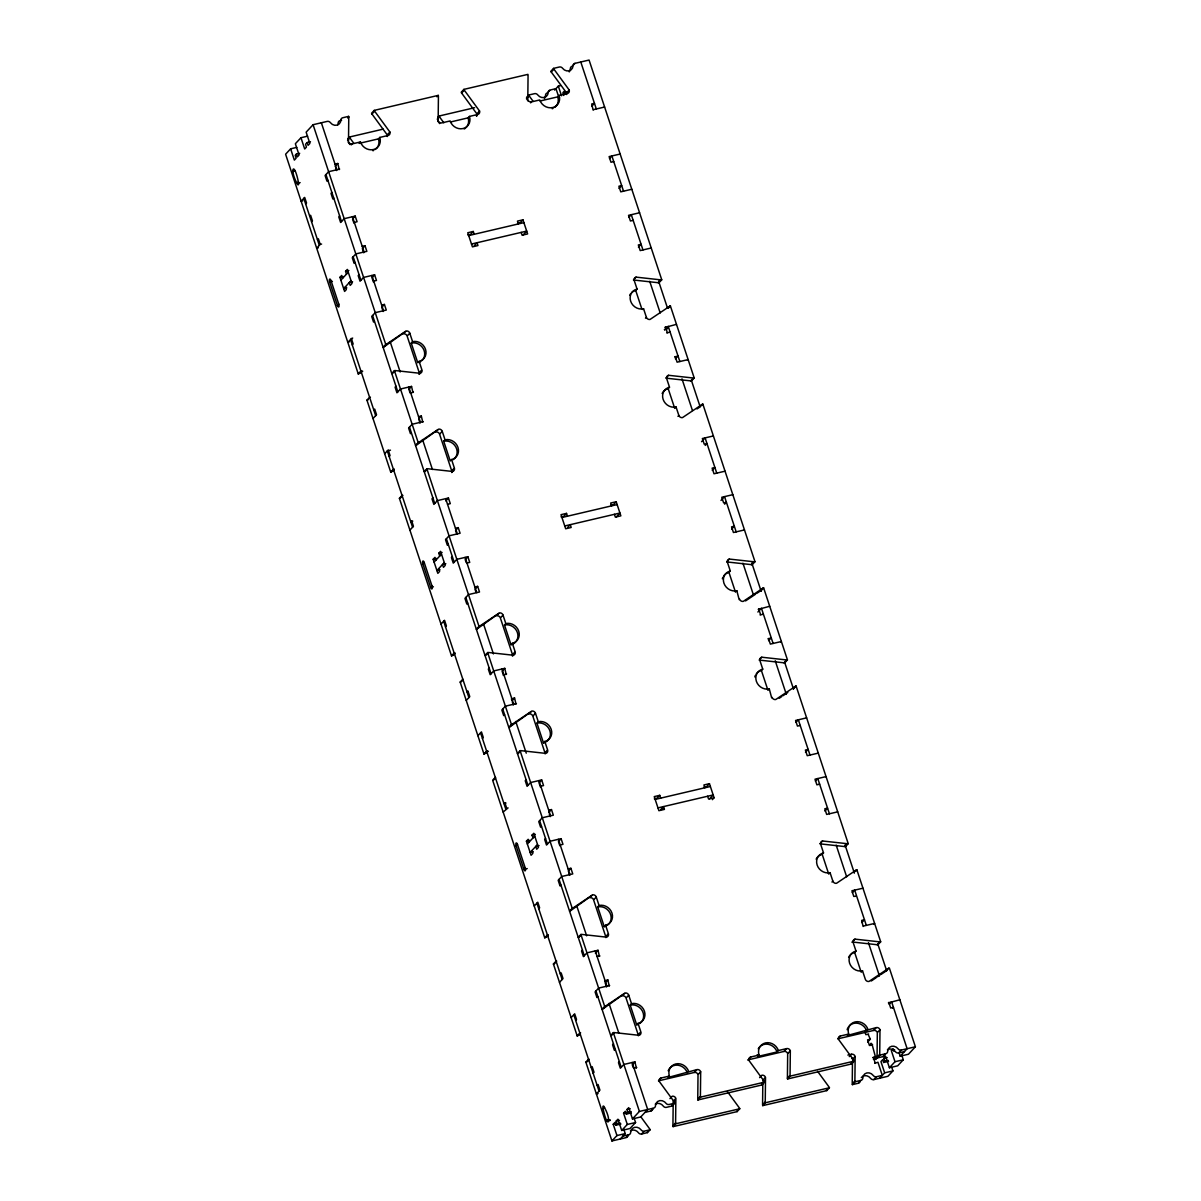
<?xml version="1.0" encoding="UTF-8"?>
<svg xmlns="http://www.w3.org/2000/svg" width="1201" height="1201" viewBox="0 0 1201 1201"><rect width="100%" height="100%" fill="white"/><g stroke="black" fill="none" stroke-linecap="round" stroke-linejoin="round"><path stroke-width="1.5" d="M310.474 141.748L307.156 142.529L308.087 145.351L309.873 143.444L306.135 132.17L313.086 124.709L327.182 121.406A3.048 2.747 43 0 1 330.41 122.667A6.095 5.51 43 0 0 340.529 121.901L340.964 119.394A3.048 2.747 43 0 1 342.795 117.743L348.62 116.377A3.048 2.747 43 0 1 348.77 117.218L348.5 141.718A3.048 2.747 43 0 0 352.193 143.895L360.465 141.958A10.659 9.638 43 0 0 373.391 149.555A10.659 9.638 43 0 0 379.786 137.424L388.073 135.488A3.048 2.747 43 0 0 389.89 132.02L374.622 111.153A3.048 2.747 43 0 1 374.232 110.387L438.26 95.374A3.048 2.747 43 0 1 438.425 96.215L438.155 120.716A3.048 2.747 43 0 0 441.833 122.892L450.12 120.956A10.659 9.638 43 0 0 463.046 128.552A10.659 9.638 43 0 0 469.441 116.422L477.713 114.485A3.048 2.747 43 0 0 479.544 111.017L464.277 90.15A3.048 2.747 43 0 1 463.886 89.384L527.915 74.372A3.048 2.747 43 0 1 528.065 75.213L527.794 99.713A3.048 2.747 43 0 0 531.488 101.89L539.774 99.953A10.659 9.638 43 0 0 552.7 107.55A10.659 9.638 43 0 0 559.096 95.419L567.367 93.483A3.048 2.747 43 0 0 569.199 90.015L553.916 69.148A3.048 2.747 43 0 1 553.541 68.382L559.366 67.016A3.048 2.747 43 0 1 562.578 68.277A6.095 5.51 43 0 0 572.997 65.845A3.048 2.747 43 0 1 574.979 63.353L589.075 60.05L661.751 279.803L659.094 282.67A3.048 2.747 43 0 1 658.268 282.73L633.422 279.998M675.412 1098.9L673.206 1101.287L672.935 1125.787A3.048 2.747 43 0 0 673.085 1126.628L675.743 1123.761A3.048 2.747 43 0 1 675.593 1122.935L675.863 1098.42A3.048 2.747 43 0 0 672.17 1096.258L669.948 1098.63M747.622 1060.018A3.048 2.747 43 0 1 748.103 1059.852L783.983 1051.445A3.048 2.747 43 0 1 787.676 1053.622L787.406 1078.123A3.048 2.747 43 0 0 787.556 1078.963L790.213 1076.111A3.048 2.747 43 0 1 790.063 1075.27L790.333 1050.77A3.048 2.747 43 0 0 786.64 1048.593L778.368 1050.53A10.659 9.638 43 0 0 765.442 1042.933A10.659 9.638 43 0 0 759.047 1055.063L750.76 1057A3.048 2.747 43 0 0 748.944 1060.468L764.211 1081.335A3.048 2.747 43 0 1 764.602 1082.116L761.929 1084.968L697.901 1099.966A3.048 2.747 43 0 1 697.751 1099.125L698.021 1074.625A3.048 2.747 43 0 0 694.328 1072.448L658.448 1080.855M688.713 1071.532A10.659 9.638 43 0 0 675.788 1063.936A10.659 9.638 43 0 0 669.392 1076.066L668.071 1077.492L697 1069.596A3.048 2.747 43 0 1 700.678 1071.772L700.408 1096.273A3.048 2.747 43 0 0 700.573 1097.113L697.901 1099.966M762.83 1082.026L762.575 1104.785A3.048 2.747 43 0 0 762.74 1105.626L826.768 1090.613L829.426 1087.761A3.048 2.747 43 0 0 829.035 1086.98L817.581 1071.337M762.74 1105.626L765.397 1102.758A3.048 2.747 43 0 1 765.247 1101.933L765.517 1077.417A3.048 2.747 43 0 0 761.824 1075.255L759.602 1077.627M852.485 1061.114L852.23 1083.782A3.048 2.747 43 0 0 852.38 1084.623L858.205 1083.257A3.048 2.747 43 0 0 860.186 1080.765M852.38 1084.623L855.037 1081.756A3.048 2.747 43 0 1 854.887 1080.93L855.157 1056.415A3.048 2.747 43 0 0 851.464 1054.253L847.876 1055.094M885.242 1054.223L883.035 1056.595L877.21 1057.961A3.048 2.747 43 0 1 877.06 1057.12L877.33 1032.62A3.048 2.747 43 0 0 873.637 1030.443L837.758 1038.85M868.023 1029.527A10.659 9.638 43 0 0 855.097 1021.931A10.659 9.638 43 0 0 848.702 1034.061L847.366 1035.487L876.295 1027.591A3.048 2.747 43 0 1 879.988 1029.767L879.717 1054.268A3.048 2.747 43 0 0 879.868 1055.109L877.21 1057.961M337.871 124.769L338.292 122.262A3.048 2.747 43 0 1 340.138 120.595L341.594 120.265M296.827 147.378L290.627 148.819L285.598 154.223L358.273 373.976A3.048 2.747 43 0 0 359.024 373.676L362.702 371.214M307.591 136.163L300.971 137.725L295.356 143.73L299.094 155.004L297.323 156.911L296.392 154.088L299.695 153.323M296.392 154.088L295.191 155.379L296.122 158.202L294.35 160.108L290.627 148.819M307.156 142.529L305.534 144.27L306.465 147.092L304.694 148.999L300.971 137.725M293.149 171.593L294.47 170.152M347.735 117.338L348.62 116.377M347.885 118.163L348.77 117.218M298.358 181.906L297.022 183.333A2.282 0.841 76.8 0 0 298.388 184.729A2.282 0.841 76.8 0 0 298.358 181.906C293.975 160.108 289.276 169.566 297.022 183.333L300.13 182.612M347.644 138.941L349.416 137.034L383.209 129.123M374.232 110.387L371.574 113.239A3.048 2.747 43 0 0 371.965 114.02L387.232 134.887A3.048 2.747 43 0 1 387.292 136.524M347.584 140.202L349.791 137.815A3.048 2.747 43 0 1 349.416 137.034M371.965 114.02L374.172 111.633M351.308 144.856L352.193 143.895M335.139 166.323L337.796 163.471L339.222 169.581M360.465 141.958L359.144 143.384L378.465 138.866L379.786 137.424M305.654 203.99L306.555 203.044L304.679 197.399L301.136 201.213L302.787 200.822M327.828 180.195L326.942 181.141L325.081 175.496L328.624 171.698L339.658 169.101M309.708 216.21L310.594 215.249L312.455 220.894L311.569 221.84M331.866 192.4L330.981 193.361L332.842 198.991L333.728 198.045M387.683 134.407L389.89 132.02M436.939 96.801L438.26 95.374M317.469 239.705L318.355 238.744L320.217 244.388L316.674 248.202L318.325 247.811M339.643 215.895L338.757 216.856L340.619 222.485L344.162 218.687L355.196 216.09L357.072 221.735L354.31 222.38M437.734 117.458L439.071 116.032L474.635 107.7M463.886 89.384L461.229 92.237A3.048 2.747 43 0 0 461.604 93.017L476.887 113.885A3.048 2.747 43 0 1 476.737 116.062M437.224 119.199L439.446 116.812A3.048 2.747 43 0 1 439.071 116.032M461.604 93.017L463.826 90.63M355.196 216.09L352.539 218.957L353.935 223.176M465.778 127.846A10.659 9.638 43 0 0 468.105 117.863L469.441 116.422M477.337 113.404L479.544 111.017M476.392 115.912L477.277 114.966M330.996 280.584L329.659 282.01L337.436 305.504A2.282 0.841 76.8 0 0 338.802 306.901A2.282 0.841 76.8 0 0 338.757 304.078L330.996 280.584A2.282 0.841 76.8 0 0 329.629 279.172A2.282 0.841 76.8 0 0 329.659 282.01L332.422 281.364M355.016 262.418L354.13 263.364L352.268 257.735L355.811 253.921L366.86 251.339L364.984 245.695L362.327 248.547L363.723 252.78M345.438 286.709L346.368 289.531L344.597 291.438L339.943 277.341L341.715 275.434L342.645 278.257M346.488 274.128L345.558 271.306L347.329 269.399L351.983 283.496L350.212 285.403L349.281 282.58L352.599 281.815M340.859 280.163L348.26 272.237M351.052 280.689L343.666 288.615L346.819 287.88M359.054 274.639L358.168 275.584L360.045 281.229L363.588 277.416L374.622 274.834L376.483 280.464L373.736 281.109M526.503 97.416L528.71 95.029L534.535 93.663A3.048 2.747 43 0 1 537.763 94.939A6.095 5.51 43 0 0 548.166 92.507A3.048 2.747 43 0 1 550.148 90.015L555.973 88.649L559.231 98.512M553.541 68.382L550.884 71.234A3.048 2.747 43 0 0 551.259 72.015L566.542 92.882A3.048 2.747 43 0 1 566.602 94.519M526.879 98.197L529.101 95.81A3.048 2.747 43 0 1 528.71 95.029M551.259 72.015L553.481 69.628M337.436 305.504L338.757 304.078M530.602 102.851L531.488 101.89M374.622 274.834L371.965 277.686L373.361 281.92M549.698 90.48L547.491 92.867A3.048 2.747 43 0 0 545.509 95.359A6.095 5.51 43 0 1 544.398 98.557M572.757 65.74L574.979 63.353M554.622 90.09L558.33 86.112L560.402 85.616M554.697 107.459A10.659 9.638 43 0 0 557.759 96.861L559.096 95.419M566.797 92.297L565.025 94.203L564.095 91.381L562.909 92.657L563.839 95.48M566.977 92.402L569.199 90.015M352.689 338.036L347.75 342.165L349.416 341.775M374.442 321.147L373.556 322.108L371.694 316.464L375.237 312.65L386.287 310.068L384.41 304.423L381.753 307.291L383.149 311.509M352.283 344.957L353.169 343.996L351.308 338.367M474.215 234.285L473.284 231.463L470.627 234.315L467.865 234.961M591.808 106.198L594.465 103.331L591.703 103.992L593.129 110.102M474.35 245.604L477.022 242.737L477.953 245.559L472.428 246.851L467.759 232.754L473.284 231.463M358.273 373.976L360.931 371.124A3.048 2.747 43 0 0 361.681 370.824L359.474 373.196M412.589 341.654L411.252 343.081L417.783 362.807L419.104 361.381A10.659 9.638 43 0 0 425.499 349.251A10.659 9.638 43 0 0 412.589 341.654L409.781 333.187A3.048 2.747 43 0 0 406.088 331.011L386.512 344.162A3.048 2.747 43 0 1 385.761 344.462L383.104 347.314A3.048 2.747 43 0 0 383.855 347.014L405.653 331.491M384.29 346.549L386.512 344.162M407.574 335.574L409.781 333.187M521.174 232.394L522.105 235.216L527.629 233.925L522.96 219.828L520.303 222.68L517.541 223.326M394.288 469.951L391.496 471.828A3.048 2.762 43 0 1 390.745 472.143L366.936 400.143L369.593 397.291A3.048 2.762 43 0 1 370.418 397.231M419.104 361.381L421.911 369.848A3.048 2.747 43 0 1 420.08 373.301L395.249 370.569A3.048 2.747 43 0 0 394.408 370.644L391.751 373.496A3.048 2.747 43 0 1 392.577 373.421L394.799 371.049M368.197 399.603L367.761 400.083A3.048 2.762 43 0 0 366.936 400.143M523.141 234.916L526.699 231.102L471.498 244.028M373.796 410.021L374.682 409.076L376.559 414.72L373.001 418.518M395.97 386.227L395.084 387.172L396.946 392.817L400.488 389.004L411.538 386.422L412.949 392.532M609.507 158.502L611.879 155.965L623.529 191.199M419.314 374.352A3.048 2.747 43 0 0 419.254 372.7L421.461 370.313M419.194 374.262L420.08 373.301M411.538 386.422L408.865 389.274L409.811 392.096M410.187 393.177L413.399 392.066M618.995 188.422L621.668 185.57L618.905 186.215L620.767 191.845L631.801 189.263M384.665 453.768L388.208 449.955L390.07 455.599L389.184 456.545M422.737 422.136L421.326 416.026L418.669 418.879L420.065 423.112M411.358 432.75L410.472 433.696L408.595 428.051L412.153 424.253L423.187 421.656M390.745 472.143L393.403 469.276A3.048 2.762 43 0 0 394.153 468.975L391.931 471.362M445.046 439.806L443.709 441.232L450.24 460.974L451.576 459.548A10.659 9.638 43 0 0 457.971 447.418A10.659 9.638 43 0 0 445.046 439.806L442.253 431.354A3.048 2.747 43 0 0 438.56 429.177L418.969 442.313A3.048 2.747 43 0 1 418.218 442.629L415.561 445.481A3.048 2.747 43 0 0 416.312 445.181L438.11 429.658M416.762 444.7L418.969 442.313M628.934 217.231L631.291 214.694L642.955 249.943M440.031 433.726L442.253 431.354M455.059 653.719L452.267 655.596A3.048 2.747 43 0 1 451.516 655.896L399.393 498.31L402.05 495.458A3.048 2.762 43 0 1 402.875 495.382M424.223 471.648L426.88 468.795A3.048 2.747 43 0 1 427.706 468.735L452.537 471.468A3.048 2.747 43 0 0 454.368 468L451.576 459.548M402.44 495.863L400.218 498.235A3.048 2.762 43 0 0 399.393 498.31M425.049 471.588L427.271 469.201M638.422 247.151L641.094 244.298L638.332 244.944L640.193 250.589L651.227 247.991M451.771 472.503A3.048 2.747 43 0 0 451.711 470.852L453.933 468.48M451.651 472.413L452.537 471.468M633.873 279.518L636.08 277.131L660.925 279.878A3.048 2.747 43 0 0 661.751 279.803M432.87 497.815L431.985 498.775L433.846 504.405L437.404 500.607L448.438 498.025L450.3 503.654L447.538 504.3M409.916 530.121L413.459 526.308L411.598 520.664L410.712 521.624L412.784 521.144M631.516 292.759A10.659 9.638 43 0 1 635.719 290.492L637.055 289.066L634.263 280.599A3.048 2.747 43 0 1 636.08 277.131M445.781 500.877L448.438 498.025M658.268 282.73L660.475 280.343M642.925 309.513L643.586 308.792A10.659 9.638 43 0 1 630.66 301.196A10.659 9.638 43 0 1 637.055 289.066M645.492 318.205L646.378 317.259L643.586 308.792M422.902 563.93L424.223 562.503A2.282 0.841 76.8 0 0 422.857 561.107A2.282 0.841 76.8 0 0 422.902 563.93L430.664 587.424A2.282 0.841 76.8 0 0 432.03 588.82A2.282 0.841 76.8 0 0 432 585.998L424.223 562.503M448.258 544.338L447.373 545.284L445.511 539.654L449.054 535.841L460.088 533.259L458.227 527.614L455.569 530.482L456.5 533.289M438.68 568.628L439.611 571.451L437.84 573.357L433.171 559.261L434.957 557.354L435.888 560.176M439.731 556.048L438.785 553.226L440.572 551.319L445.226 565.416L443.454 567.322L442.523 564.5L445.826 563.734M667.876 308.192L669.663 306.285A3.048 2.747 43 0 1 670.413 305.985L694.208 377.97L691.551 380.822A3.048 2.747 43 0 1 690.725 380.882L665.894 378.15M668.627 307.876L670.413 305.985M434.101 562.083L441.488 554.156M444.295 562.608L436.894 570.55L440.046 569.799M664.994 327.408L676.478 324.36M452.297 556.558L451.411 557.504L453.272 563.149L456.815 559.336L467.865 556.754L469.726 562.383L466.964 563.044M664.663 330.095L668.206 326.297L679.856 361.531M666.87 333.052L670.068 331.926M432 585.998L430.664 587.424L433.426 586.779M467.865 556.754L465.207 559.606L466.138 562.428M674.797 357.012L677.995 355.901L675.337 358.754M666.33 377.669L668.552 375.297L693.382 378.03A3.048 2.747 43 0 0 694.208 377.97M440.992 624.085L444.535 620.286L446.397 625.916L445.511 626.877M687.467 360.3L688.143 359.594L677.094 362.177L675.232 356.547M467.684 603.067L466.799 604.028L464.937 598.383L468.48 594.585L479.514 591.988L477.653 586.358L474.995 589.211L475.926 592.033M662.141 393.493A10.659 9.638 43 0 1 668.191 388.644L669.512 387.217L666.72 378.765A3.048 2.747 43 0 1 668.552 375.297M567.457 516.205L566.527 513.382L563.87 516.25L561.107 516.895M690.725 380.882L692.947 378.51M675.382 407.664L676.043 406.959A10.659 9.638 43 0 1 663.117 399.348A10.659 9.638 43 0 1 669.512 387.217M567.593 527.524L570.25 524.657L571.181 527.479L565.671 528.77L561.002 514.674L566.527 513.382M451.516 655.896L454.173 653.044M505.816 623.574L504.495 625L511.01 644.727L512.347 643.301A10.659 9.638 43 0 0 518.742 631.171A10.659 9.638 43 0 0 505.816 623.574L503.024 615.107A3.048 2.747 43 0 0 499.331 612.945L479.754 626.081A3.048 2.747 43 0 1 479.004 626.382L476.332 629.249A3.048 2.747 43 0 0 477.082 628.934L498.895 613.411M452.702 655.115L454.924 652.744M477.533 628.468L479.754 626.081M677.949 416.357L678.85 415.411L676.043 406.959M500.802 617.494L503.024 615.107M699.898 406.824L702.12 404.437A3.048 2.747 43 0 1 702.87 404.136L754.994 561.723L752.321 564.59A3.048 2.747 43 0 1 751.496 564.65L726.665 561.918M701.534 405.563L702.87 404.136M614.417 514.313L615.347 517.136L620.857 515.845L616.203 501.748L613.546 504.6L610.784 505.246M488.402 751.286L484.724 753.763A3.048 2.747 43 0 1 483.973 754.063L460.163 682.078L462.82 679.211M484.994 655.416L487.651 652.563A3.048 2.747 43 0 1 488.477 652.488L513.322 655.236A3.048 2.747 43 0 0 515.139 651.768L512.347 643.301M463.211 679.631L460.989 682.003A3.048 2.747 43 0 0 460.163 682.078M485.82 655.341L488.041 652.969M616.383 516.835L619.926 513.022L564.725 525.963M467.039 691.956L467.925 690.995L469.786 696.64L466.243 700.438M489.197 668.146L488.312 669.107L490.188 674.737L493.731 670.939L504.765 668.341L506.191 674.467M701.564 441.698L705.107 437.885L716.757 473.134M705.197 445.436L706.969 443.529L704.221 444.175L702.345 438.53L713.394 435.948M512.602 655.145A3.048 2.747 43 0 0 512.482 654.62L514.704 652.233M512.437 656.181L513.322 655.236M504.765 668.341L502.108 671.209L503.504 675.427M503.429 675.112L506.627 673.986M712.238 470.342L714.895 467.489L712.133 468.135L714.01 473.779L725.044 471.182M511.356 699.072L514.553 697.946L515.98 704.056M477.893 735.688L481.451 731.874L483.312 737.519L482.427 738.465M511.896 700.799L514.553 697.946M504.585 714.67L503.699 715.616L501.838 709.986L505.381 706.173L516.43 703.591M483.973 754.063L486.63 751.21M538.288 721.726L536.952 723.152L543.483 742.894L544.804 741.467A10.659 9.638 43 0 0 551.214 729.337A10.659 9.638 43 0 0 538.288 721.726L535.481 713.274A3.048 2.747 43 0 0 531.788 711.097L512.211 724.248A3.048 2.747 43 0 1 511.461 724.548L508.804 727.401A3.048 2.747 43 0 0 509.554 727.1L531.352 711.577M485.174 753.282L487.381 750.895M509.99 726.62L512.211 724.248M720.99 500.427L724.533 496.613L736.183 531.863M724.623 504.165L726.395 502.258L723.633 502.904L721.771 497.274L732.82 494.677M533.274 715.646L535.481 713.274M495.292 777.377L492.635 780.23L544.744 937.816A3.048 2.747 43 0 0 545.494 937.516L548.302 935.639M544.804 741.467L547.611 749.919A3.048 2.747 43 0 1 545.779 753.387L520.949 750.655A3.048 2.747 43 0 0 520.108 750.715L517.451 753.567A3.048 2.747 43 0 1 518.292 753.507L520.498 751.12M493.461 780.17L495.683 777.783M731.664 529.086L734.321 526.218L731.559 526.864L733.436 532.508L744.47 529.926M545.104 753.868A3.048 2.747 43 0 0 544.954 752.772L547.161 750.4M727.1 561.437L729.322 559.065L754.153 561.798A3.048 2.747 43 0 0 754.994 561.723M526.113 779.749L525.227 780.695L527.089 786.34L530.632 782.527L541.681 779.944L543.543 785.574L540.78 786.22M503.144 812.041L508.083 807.913M723.723 575.88A10.659 9.638 43 0 1 728.962 572.412L730.298 570.985L727.491 562.518A3.048 2.747 43 0 1 729.322 559.065M541.681 779.944L539.009 782.797L540.42 787.03M751.496 564.65L753.718 562.278M736.153 591.432L736.813 590.712A10.659 9.638 43 0 1 723.903 583.116A10.659 9.638 43 0 1 730.298 570.985M739.17 599.644L736.813 590.712M516.13 845.849L517.466 844.423A2.282 0.841 76.8 0 0 516.1 843.027A2.282 0.841 76.8 0 0 516.13 845.849L523.906 869.344A2.282 0.841 76.8 0 0 525.272 870.74A2.282 0.841 76.8 0 0 525.227 867.918L517.466 844.423M548.812 812.401L551.469 809.549L553.331 815.179L542.297 817.761L538.739 821.574L540.615 827.219L541.501 826.258M531.923 850.548L532.854 853.371L531.082 855.277L526.413 841.18L528.185 839.274L529.116 842.096M532.959 837.968L532.028 835.145L533.799 833.254L538.468 847.351L536.697 849.242L535.751 846.435L539.069 845.654M760.683 590.592L762.89 588.205A3.048 2.747 43 0 1 763.641 587.905L787.451 659.889L784.793 662.742A3.048 2.747 43 0 1 783.968 662.817L759.122 660.07M760.984 590.757L763.641 587.905M527.344 844.003L534.73 836.076M537.523 844.528L530.136 852.47L533.289 851.734M758.236 609.342L769.721 606.28M545.539 838.478L544.654 839.424L546.515 845.069L550.058 841.255L561.092 838.673L562.969 844.318L560.206 844.964M757.891 612.03L761.434 608.216L773.099 643.451M760.098 614.972L762.86 614.327M525.227 867.918L523.906 869.344L527.224 868.563M561.092 838.673L558.435 841.526L559.831 845.759M768.024 638.947L771.237 637.821L768.565 640.673M759.572 659.604L761.779 657.217L786.625 659.95A3.048 2.747 43 0 0 787.451 659.889M534.235 906.019L537.778 902.206L539.639 907.851L538.754 908.797M780.71 642.235L781.371 641.514L770.336 644.096L768.475 638.467M568.223 871.13L570.895 868.278L572.757 873.908L561.708 876.505L558.165 880.303L560.026 885.948L560.912 885.002M756.18 674.046A10.659 9.638 43 0 1 761.419 670.563L762.755 669.137L759.963 660.685A3.048 2.747 43 0 1 761.779 657.217M660.685 798.125L659.754 795.317L657.097 798.17L654.335 798.815M783.968 662.817L786.175 660.43M762.755 669.137A10.659 9.638 43 0 0 756.36 681.267A10.659 9.638 43 0 0 769.286 688.879L767.949 690.305L761.419 670.563M544.744 937.816L547.416 934.963A3.048 2.747 43 0 0 548.166 934.663L545.945 937.05M599.059 905.494L597.723 906.92L604.253 926.662L605.589 925.235A10.659 9.638 43 0 0 611.985 913.105A10.659 9.638 43 0 0 599.059 905.494L596.266 897.042A3.048 2.747 43 0 0 592.573 894.865L572.982 908.001A3.048 2.747 43 0 1 572.231 908.316L569.574 911.169A3.048 2.747 43 0 0 570.325 910.868L592.123 895.345M570.775 910.388L572.982 908.001M771.643 697.811L769.286 688.879M594.045 899.414L596.266 897.042M793.14 688.743L795.362 686.356A3.048 2.747 43 0 1 796.113 686.056L848.221 843.657L845.564 846.51A3.048 2.747 43 0 1 844.738 846.57L819.908 843.838M793.441 688.924L796.113 686.056M712.328 799.671L714.1 797.764L709.446 783.668L706.773 786.535L704.011 787.18M580.413 1034.031L577.966 1035.682A3.048 2.747 43 0 1 577.216 1035.983L553.406 963.998L556.063 961.145A3.048 2.747 43 0 1 556.679 961.07M605.589 925.235L608.382 933.687A3.048 2.747 43 0 1 606.55 937.155L581.719 934.408A3.048 2.747 43 0 0 580.894 934.483L578.236 937.335A3.048 2.747 43 0 1 579.062 937.275L579.498 936.795M556.453 961.551L554.231 963.923A3.048 2.747 43 0 0 553.406 963.998M579.948 936.315L580.834 935.369M709.626 798.755L713.169 794.942L657.968 807.883M560.282 973.876L561.167 972.915L563.029 978.56L559.486 982.373M582.44 950.066L581.554 951.027L583.416 956.657L586.959 952.858L598.008 950.276L599.434 956.386M795.978 722.341L798.35 719.804L809.999 755.054M605.874 937.621A3.048 2.747 43 0 0 605.724 936.54L607.931 934.168M595.351 953.129L598.008 950.276M805.481 752.261L808.138 749.409L805.376 750.055L807.237 755.699L818.286 753.117M604.598 980.992L607.796 979.866L609.222 985.991M571.136 1017.607L574.678 1013.794L576.54 1019.439L575.654 1020.385M607.796 979.866L605.139 982.733L606.535 986.952M597.828 996.59L596.942 997.536L595.08 991.906L598.623 988.093L609.658 985.511M577.216 1035.983L579.873 1033.13A3.048 2.747 43 0 0 580.623 1032.83M631.516 1003.646L630.195 1005.087L636.71 1024.813L638.046 1023.387A10.659 9.638 43 0 0 644.442 1011.257A10.659 9.638 43 0 0 631.516 1003.646L628.724 995.194A3.048 2.747 43 0 0 625.03 993.017L605.454 1006.168A3.048 2.747 43 0 1 604.703 1006.468L602.031 1009.32A3.048 2.747 43 0 0 602.782 1009.02L624.595 993.497M578.402 1035.202L580.173 1033.295M603.232 1008.54L605.454 1006.168M815.404 781.085L817.776 778.548L829.426 813.783M626.502 997.581L628.724 995.194M628.003 1135.155A3.048 2.747 43 0 1 626.021 1137.647L611.925 1140.95L585.863 1062.149L588.52 1059.297A3.048 2.747 43 0 1 589.151 1059.222M638.046 1023.387L640.839 1031.839A3.048 2.747 43 0 1 639.022 1035.307L614.176 1032.575A3.048 2.747 43 0 0 613.351 1032.635L610.693 1035.502A3.048 2.747 43 0 1 611.519 1035.427L611.97 1034.947M588.91 1059.702L586.704 1062.089A3.048 2.747 43 0 0 585.863 1062.149M612.405 1034.481L613.741 1033.055M824.907 811.005L827.564 808.138L824.802 808.798L826.663 814.428L837.713 811.846M591.282 1067.614L592.168 1066.668L594.03 1072.298L593.144 1073.259M613.441 1043.819L612.555 1044.765L614.417 1050.41L615.302 1049.449M638.332 1035.787A3.048 2.747 43 0 0 638.181 1034.707L640.403 1032.32M820.343 843.357L822.565 840.985L847.396 843.718A3.048 2.747 43 0 0 848.221 843.657M597.182 1085.464L598.068 1084.518L599.93 1090.148L596.387 1093.961L598.038 1093.571M619.341 1061.669L618.455 1062.615L620.332 1068.259L623.874 1064.446L634.909 1061.864L636.335 1067.974M816.14 859.18A10.659 9.638 43 0 1 822.205 854.331L823.526 852.905L820.733 844.453A3.048 2.747 43 0 1 822.565 840.985M634.909 1061.864L632.251 1064.717L633.182 1067.539M844.738 846.57L846.96 844.198M603.157 1108.973L604.493 1107.547A2.282 0.841 76.8 0 0 603.127 1106.151A2.282 0.841 76.8 0 0 603.157 1108.973C607.541 1130.787 612.225 1121.329 604.493 1107.547M823.526 852.905A10.659 9.638 43 0 0 817.13 865.035A10.659 9.638 43 0 0 830.056 872.647L828.72 874.073L822.205 854.331M608.367 1119.302L607.045 1120.728L610.153 1119.993M831.963 882.044L832.848 881.099L830.056 872.647M611.925 1140.95L616.954 1135.561L613.216 1124.271L615.002 1122.38L615.933 1125.187L620.902 1124.031M615.933 1125.187L617.119 1123.911L616.188 1121.088L617.96 1119.182L621.698 1130.456L629.97 1128.52L635.569 1122.515L633.978 1117.681M621.698 1130.456L627.297 1124.451L623.559 1113.177L625.346 1111.27L626.276 1114.093L631.246 1112.922M626.276 1114.093L627.898 1112.336L626.967 1109.529L628.739 1107.622L632.462 1118.897L640.749 1116.96L647.684 1109.499L632.146 1062.51M658.899 1080.375L661.12 1078.003L669.392 1076.066M853.911 872.511L856.133 870.125A3.048 2.747 43 0 1 856.883 869.824L880.693 941.809L878.021 944.662A3.048 2.747 43 0 1 877.195 944.737L852.365 942.004A3.048 2.747 43 0 0 851.884 942.169M855.547 871.25L856.883 869.824M632.462 1118.897L639.412 1111.435L653.509 1108.133A3.048 2.747 43 0 0 655.491 1105.641A6.095 5.51 43 0 1 664.633 1101.902L666.54 1103.854A3.048 2.747 43 0 0 669.122 1104.47L674.947 1103.118A3.048 2.747 43 0 0 674.557 1102.338L659.289 1081.47A3.048 2.747 43 0 1 661.12 1078.003M620.211 1139.013L625.226 1133.609L623.634 1128.79M852.32 892.673L854.677 890.136L866.326 925.386M626.472 1137.167L628.693 1134.795A3.048 2.747 43 0 0 630.675 1132.303A6.095 5.51 43 0 1 641.079 1129.856A3.048 2.747 43 0 0 644.306 1131.132L650.116 1129.766A3.048 2.747 43 0 0 649.741 1128.985L640.718 1116.66M645.027 1112.351L650.852 1110.985L653.074 1108.613M856.103 896.246L853.776 896.426L851.914 890.782L862.964 888.2M694.328 1072.448L696.55 1070.076M630.42 1130.817A6.095 5.51 43 0 1 638.422 1132.723A3.048 2.747 43 0 0 641.634 1133.984L643.856 1131.612M698.472 1074.144L700.678 1071.772M673.236 1103.764L674.557 1102.338M641.634 1133.984L647.459 1132.618L650.116 1129.766M655.251 1104.154A6.095 5.51 43 0 1 661.976 1104.755L663.883 1106.722A3.048 2.747 43 0 0 666.465 1107.337L672.29 1105.971L674.947 1103.118M861.808 922.593L864.465 919.741L861.702 920.386L863.129 926.496M673.371 1125.307L675.593 1122.935M697.751 1099.125L699.973 1096.753M852.8 941.524L855.022 939.137L879.853 941.884A3.048 2.747 43 0 0 880.693 941.809M873.953 924.154L874.613 923.434L863.579 926.031M748.553 1059.372L750.76 1057M757.276 1054.658A10.659 9.638 43 0 0 757.711 1056.49L759.047 1055.063M848.612 957.347A10.659 9.638 43 0 1 854.662 952.498L855.998 951.072L853.19 942.605A3.048 2.747 43 0 1 855.022 939.137M757.711 1056.49L777.032 1051.956L778.368 1050.53M877.195 944.737L879.417 942.35M783.983 1051.445L786.205 1049.073M855.998 951.072A10.659 9.638 43 0 0 849.602 963.202A10.659 9.638 43 0 0 862.513 970.798L861.192 972.225L854.662 952.498M762.845 1080.284L765.067 1077.898M788.126 1053.142L790.333 1050.77M762.004 1083.707L764.211 1081.335M673.085 1126.628L737.114 1111.616L739.771 1108.763A3.048 2.747 43 0 0 739.396 1107.983L727.386 1091.589M886.383 970.663L888.59 968.291A3.048 2.747 43 0 1 889.34 967.991L915.402 1046.777L908.451 1054.238L900.18 1056.174L899.114 1052.962M763.025 1104.304L765.247 1101.933M787.406 1078.123L789.627 1075.751M838.193 1038.37L840.415 1035.998L848.702 1034.061M888.38 1002.85L899.864 999.787M889.22 1004.276L891.577 1001.739L907.13 1048.713L900.18 1056.174M868.173 1034.511L870.335 1039.195L867.677 1042.048M892.778 1008.089L893.454 1007.369L890.692 1008.014L888.83 1002.385M849.257 1056.625L851.464 1054.253M873.637 1030.443L875.859 1028.071M854.722 1056.895L852.5 1059.282A3.048 2.747 43 0 0 851.959 1058.291M877.766 1032.139L879.988 1029.767M851.644 1062.705L853.866 1060.333L838.583 1039.466A3.048 2.747 43 0 1 840.415 1035.998M787.556 1078.963L851.584 1063.966L854.241 1061.114A3.048 2.747 43 0 0 853.866 1060.333M872.872 1057.706L878.051 1056.114M873.427 1059.432L877.856 1057.285M852.68 1083.302L854.887 1080.93M877.06 1057.12L879.267 1054.748M874.748 1063.35L877.946 1062.224L882.3 1075.375L876.475 1076.742A3.048 2.747 43 0 1 873.247 1075.465A6.095 5.51 43 0 0 862.843 1077.913A3.048 2.747 43 0 1 860.862 1080.405L858.655 1082.777M879.642 1078.228L884.657 1072.838L880.933 1061.564L882.705 1059.657L883.636 1062.48L884.837 1061.189L883.906 1058.366L885.677 1056.475L889.401 1067.749L897.687 1065.812L903.287 1059.792L901.681 1054.958M861.297 1077.567A6.095 5.51 43 0 1 870.59 1078.333A3.048 2.747 43 0 0 873.818 1079.594L876.039 1077.222M899.084 1052.466L901.305 1050.079L915.402 1046.777M889.401 1067.749L895 1061.729L903.287 1059.792M891.878 1067.674L892.943 1070.902L887.914 1076.291L873.818 1079.594M669.663 306.285L650.071 319.421A3.048 2.747 43 0 1 646.378 317.259M702.12 404.437L682.528 417.588A3.048 2.747 43 0 1 678.85 415.411M697.015 408.94L699.462 407.304M762.89 588.205L743.314 601.356A3.048 2.747 43 0 1 739.621 599.179M745.551 600.92L755.339 594.345M756.555 593.519L760.233 591.057A3.048 2.747 43 0 1 760.788 590.817M795.362 686.356L775.771 699.507A3.048 2.747 43 0 1 772.078 697.331M779.239 698.261L781.686 696.61M782.902 695.784L787.796 692.512M856.133 870.125L836.542 883.275A3.048 2.747 43 0 1 832.848 881.099M888.59 968.291L869.014 981.427A3.048 2.747 43 0 1 865.32 979.25L862.513 970.798M871.25 981.007L876.145 977.719M877.361 976.893L879.808 975.257M881.039 974.431L885.933 971.144M450.405 122.007L468.105 117.863M540.045 101.004L557.759 96.861M293.029 171.233L295.101 170.752M335.034 164.117L337.796 163.471M593.579 109.621L604.613 107.039M620.151 154.028L609.117 156.61L610.979 162.255L613.741 161.61M320.217 244.388L321.598 244.058M362.237 246.34L364.984 245.695M522.96 219.828L517.451 221.119L518.382 223.941M468.705 235.576L523.891 222.65M345.558 271.306L348.86 270.525M339.943 277.341L343.246 276.56M639.578 212.757L628.543 215.339L630.405 220.984L633.167 220.338M381.648 305.084L384.41 304.423M664.363 329.419L667.516 328.684M418.564 416.672L421.326 416.026M390.475 450.165L387.322 450.9L412.574 527.254M455.464 528.26L458.227 527.614M616.203 501.748L610.678 503.039L611.609 505.861M561.933 517.496L617.134 504.57M438.785 553.226L442.103 552.46M433.171 559.261L436.488 558.48M474.89 587.004L477.653 586.358M806.622 717.868L795.587 720.45L797.449 726.095L800.211 725.449M506.011 803.064L503.94 803.544L504.825 802.598L506.702 808.228M548.707 810.195L551.469 809.549M659.754 795.317L654.245 796.608L658.899 810.705L664.423 809.399L663.492 806.592L660.835 809.444L664.363 808.618M709.446 783.668L703.921 784.959L704.852 787.781M655.176 799.416L710.376 786.49M532.028 835.145L535.346 834.38M526.413 841.18L529.731 840.4M714.1 797.764L708.575 799.055L707.644 796.248M826.048 776.597L815.014 779.194L816.875 784.823L819.637 784.178M568.133 868.923L570.895 868.278M597.107 956.551L599.869 955.906M634.023 1068.154L636.77 1067.509M868.623 1034.031L865.861 1034.677L864.93 1031.854M870.335 1039.195L867.572 1039.841L869.434 1045.486L872.587 1044.75M626.967 1109.529L630.27 1108.748M623.559 1113.177L626.877 1112.396M894.595 1049.674L891.277 1050.455L895 1061.729M627.898 1112.336L631.216 1111.571M700.573 1097.113L764.602 1082.116M790.213 1076.111L854.241 1061.114M879.868 1055.109L885.692 1053.742A3.048 2.747 43 0 0 887.674 1051.25A6.095 5.51 43 0 1 898.078 1048.818A3.048 2.747 43 0 0 901.305 1050.079M607.151 1121.073L610.258 1120.353M904.458 1051.581L898.648 1052.932A3.048 2.747 43 0 1 895.421 1051.671A6.095 5.51 43 0 0 887.419 1049.764M616.188 1121.088L619.506 1120.308M883.906 1058.366L887.209 1057.601M613.216 1124.271L616.533 1123.505M617.119 1123.911L620.437 1123.13M884.837 1061.189L888.139 1060.423M883.636 1062.48L888.605 1061.309M627.297 1124.451L635.569 1122.515M616.954 1135.561L625.226 1133.609M884.657 1072.838L892.943 1070.902M622.869 1136.161L628.693 1134.795M675.743 1123.761L739.771 1108.763M765.397 1102.758L829.426 1087.761M855.037 1081.756L860.862 1080.405M529.101 95.81L532.914 101.034M526.443 98.662L528.35 101.274M439.446 116.812L443.815 122.772M437.734 120.971L439.656 123.583M349.791 137.815L353.619 143.039M348.095 141.973L350.001 144.585M874.868 1058.351L876.114 1059.417L872.196 1044.84A2.282 0.841 76.8 0 0 870.965 1043.339A2.282 0.841 76.8 0 0 870.65 1045.44M658.583 281.124L667.306 307.501M691.416 380.402L700.138 406.779M751.811 563.044L761.119 591.177M784.658 662.321L793.381 688.698M845.054 844.964L854.361 873.097M877.871 944.181L886.548 970.408M580.789 61.987L596.327 108.976M665.444 326.942L667.306 332.572M758.687 608.862L760.548 614.507M649.711 281.304L660.19 312.951M681.973 378.825L692.437 410.487M742.954 563.224L753.432 594.885M775.215 660.745L786.265 694.163M836.196 845.144L846.66 876.805M868.428 942.62L879.417 975.843M893.049 1048.548L893.979 1051.37M635.719 290.492L641.709 308.582M668.191 388.644L674.722 408.385M728.962 572.412L735.492 592.153M558.33 86.112L561.528 95.78M873.322 1057.225L875.184 1062.87M419.254 372.7L407.124 336.04A3.048 2.747 43 0 0 403.431 333.878M451.711 470.852L439.596 434.207A3.048 2.747 43 0 0 435.903 432.03M512.482 654.62L500.367 617.975A3.048 2.747 43 0 0 496.674 615.798M544.954 752.772L532.824 716.126A3.048 2.747 43 0 0 529.131 713.949M605.724 936.54L593.594 899.894A3.048 2.747 43 0 0 589.901 897.717M638.181 1034.707L626.066 998.046A3.048 2.747 43 0 0 622.373 995.884M321.358 122.772L336.896 169.761M352.433 216.735L364.098 251.985M371.86 275.479L383.524 310.714M408.775 387.067L420.425 422.317M445.676 498.67L457.326 533.905M465.102 557.399L476.752 592.633M502.003 668.987L513.668 704.236M538.919 780.59L550.568 815.824M558.345 839.319L569.995 874.568M595.246 950.922L606.895 986.156M335.604 167.735L336.535 170.557M512.362 702.21L513.292 705.032M549.277 813.813L550.208 816.62M568.689 872.542L569.634 875.364M390.28 342.075L400.173 371.98M422.542 439.596L432.435 469.501M483.523 623.995L493.416 653.899M515.769 721.516L526.248 753.177M576.765 905.914L586.643 935.819M608.997 1003.39L618.83 1033.13M313.086 124.709L385.761 344.462M394.408 370.644L418.218 442.629M426.88 468.795L479.004 626.382M487.651 652.563L511.461 724.548M520.108 750.715L572.231 908.316M580.894 934.483L604.703 1006.468M613.351 1032.635L639.412 1111.435M325.966 174.55L341.504 221.539M353.154 256.774L360.931 280.268M372.58 315.518L397.831 391.871M409.481 427.106L434.732 503.459M446.397 538.694L454.158 562.188M465.823 597.437L491.074 673.791M502.724 709.025L527.975 785.379M539.624 820.628L547.401 844.123M559.05 879.357L584.302 955.711M595.966 990.945L621.217 1067.299M303.793 198.345L319.331 245.334M350.422 339.313L375.673 415.666M443.649 621.232L468.9 697.586M480.565 732.835L505.816 809.189M536.892 903.152L562.143 979.506M573.793 1014.755L599.044 1091.108M443.709 441.232A10.659 9.638 43 0 1 455.975 447.252A10.659 9.638 43 0 1 453.197 459.698M420.74 361.546A10.659 9.638 43 0 1 419.329 362.297M411.252 343.081A10.659 9.638 43 0 1 423.082 348.335A10.659 9.638 43 0 1 421.986 360.54M629.669 295.341A10.659 9.638 43 0 1 630.48 293.96M572.307 66.205A3.048 2.747 43 0 0 570.325 68.697A6.095 5.51 43 0 1 569.214 71.895M553.06 108.405A10.659 9.638 43 0 1 552.22 108.736M465.042 128.462A10.659 9.638 43 0 1 464.247 128.987M378.465 138.866A10.659 9.638 43 0 1 375.388 149.464M373.766 150.41A10.659 9.638 43 0 1 372.911 150.741M536.952 723.152A10.659 9.638 43 0 1 549.878 730.763A10.659 9.638 43 0 1 543.483 742.894M504.495 625A10.659 9.638 43 0 1 517.421 632.597A10.659 9.638 43 0 1 511.01 644.727M722.356 578.777A10.659 9.638 43 0 1 722.912 577.261M754.813 676.929A10.659 9.638 43 0 1 755.369 675.412M630.195 1005.087A10.659 9.638 43 0 1 642.445 1011.092A10.659 9.638 43 0 1 639.683 1023.552M638.256 1024.303A10.659 9.638 43 0 1 636.71 1024.813M597.723 906.92A10.659 9.638 43 0 1 609.988 912.94A10.659 9.638 43 0 1 607.211 925.386M605.799 926.151A10.659 9.638 43 0 1 604.253 926.662M886.113 971.039A3.048 2.747 43 0 1 886.683 970.843M851.209 1063.185A3.048 2.747 43 0 1 851.584 1063.966M761.554 1084.188A3.048 2.747 43 0 1 761.929 1084.968M671.899 1105.19A3.048 2.747 43 0 1 672.29 1105.971M652.834 1108.493A3.048 2.747 43 0 1 650.852 1110.985M885.017 1054.103A3.048 2.747 43 0 1 883.035 1056.595M847.155 1029.722A10.659 9.638 43 0 1 847.891 1027.846M848.401 1026.99A10.659 9.638 43 0 1 858.235 1023.342A10.659 9.638 43 0 1 866.687 1030.953M758.236 1048.848A10.659 9.638 43 0 1 768.055 1044.239A10.659 9.638 43 0 1 777.032 1051.956M668.161 1070.767A10.659 9.638 43 0 1 677.874 1065.167A10.659 9.638 43 0 1 687.377 1072.958M736.844 1111.03A3.048 2.747 43 0 1 737.114 1111.616M647.189 1132.033A3.048 2.747 43 0 1 647.459 1132.618M826.378 1089.847A3.048 2.747 43 0 1 826.768 1090.613"/></g></svg>
